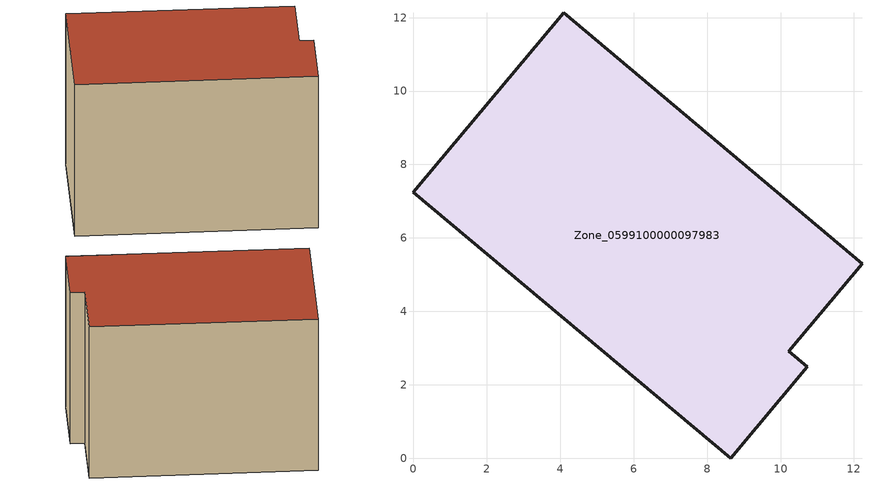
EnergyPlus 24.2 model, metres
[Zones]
Zone_0599100000097983
 floor ground (C_G): 0,7.25 4.1,12.13 12.22,5.29 10.22,2.91 10.73,2.49 8.64,0 z0
 wall outside (C_F): 4.1,12.13 0,7.25 8.64,0 10.73,2.49 10.22,2.91 12.22,5.29 4.1,12.13 z0:8.17
 roof outside (C_R): 0,7.25 8.64,0 10.73,2.49 10.22,2.91 12.22,5.29 4.1,12.13 z8.17
[BUILDING]
Pand.0599100000097983: North Axis=0; Terrain=City; Loads Convergence Tolerance Value=0.04; Temperature Convergence Tolerance Value=0.4; Solar Distribution=FullExterior; Maximum Number of Warmup Days=25; Minimum Number of Warmup Days=1
[Site:Location]
Rotterdam.The.Hague.AP_ZH_NLD Design_Conditions: Latitude=51.96; Longitude=4.45; Time Zone=1; Elevation=-4.5
[SITE:GROUNDTEMPERATURE:BUILDINGSURFACE]
18, 18, 18, 18, 18, 18, 18, 18, 18, 18, 18, 18
[MATERIAL] Thermal Absorptance=0.9; Solar Absorptance=0.7; Visible Absorptance=0.7
Name | Roughness | Thickness | Conductivity | Density | Specific Heat
G.TI.1946-1964 | MediumSmooth | 0.15 | 1 | 540 | 1210
F.TI.1946-1964 | Rough | 0.3 | 0.857143 | 1920 | 840
R.TI.1946-1964 | MediumRough | 0.2 | 0.277778 | 1500 | 1000
[CONSTRUCTION]
C_G: G.TI.1946-1964
C_F: F.TI.1946-1964
C_R: R.TI.1946-1964
[ZONE]
Zone_0599100000097983: Type=1; Multiplier=1; Ceiling Height=Autocalculate; Volume=Autocalculate; Floor Area=autocalculate; Part of Total Floor Area=Yes
[ZONEINFILTRATION:DESIGNFLOWRATE]
Infil_Zone_0599100000097983: Zone or ZoneList or Space or SpaceList=Zone_0599100000097983; Schedule=AlwaysOn; Design Flow Rate Calculation Method=Flow/Area; Flow Rate per Floor Area=0.003; Constant Term Coefficient=1; Temperature Term Coefficient=0; Velocity Term Coefficient=0; Velocity Squared Term Coefficient=0
[HVACTEMPLATE:ZONE:IDEALLOADSAIRSYSTEM]
Zone_0599100000097983: Maximum Heating Supply Air Temperature=50; Minimum Cooling Supply Air Temperature=13; Maximum Heating Supply Air Humidity Ratio=0.0156; Minimum Cooling Supply Air Humidity Ratio=0.0077; Heating Limit=NoLimit; Cooling Limit=NoLimit; Dehumidification Control Type=ConstantSensibleHeatRatio; Cooling Sensible Heat Ratio=0.7; Dehumidification Setpoint=60; Humidification Control Type=None; Humidification Setpoint=30; Outdoor Air Method=None; Outdoor Air Flow Rate per Person=0.00944; Outdoor Air Flow Rate per Zone Floor Area=0; Outdoor Air Flow Rate per Zone=0; Demand Controlled Ventilation Type=None; Outdoor Air Economizer Type=NoEconomizer; Heat Recovery Type=None; Sensible Heat Recovery Effectiveness=0.7; Latent Heat Recovery Effectiveness=0.65
[ZONECONTROL:THERMOSTAT]
ThermostatControl_Zone_0599100000097983: Zone or ZoneList=Zone_0599100000097983; Control Type Schedule=DualSetpointControlType; Control 1=Thermostat_Zone_0599100000097983; Temperature Difference Between Cutout And Setpoint=0
[THERMOSTATSETPOINT:DUALSETPOINT]
Thermostat_Zone_0599100000097983: Heating Setpoint Temperature Schedule=HeatingSetpoint_Zone_0599100000097983; Cooling Setpoint Temperature Schedule=CoolingSetpoint_Zone_0599100000097983
[SCHEDULE:COMPACT]
HeatingSetpoint_Zone_0599100000097983: Through: 12/31, For: AllDays, Until: 24:00, 21
CoolingSetpoint_Zone_0599100000097983: Through: 12/31, For: AllDays, Until: 24:00, 24
DualSetpointControlType: Through: 12/31, For: AllDays, Until: 24:00, 4
AlwaysOn: Through: 12/31, For: AllDays, Until: 24:00, 1
